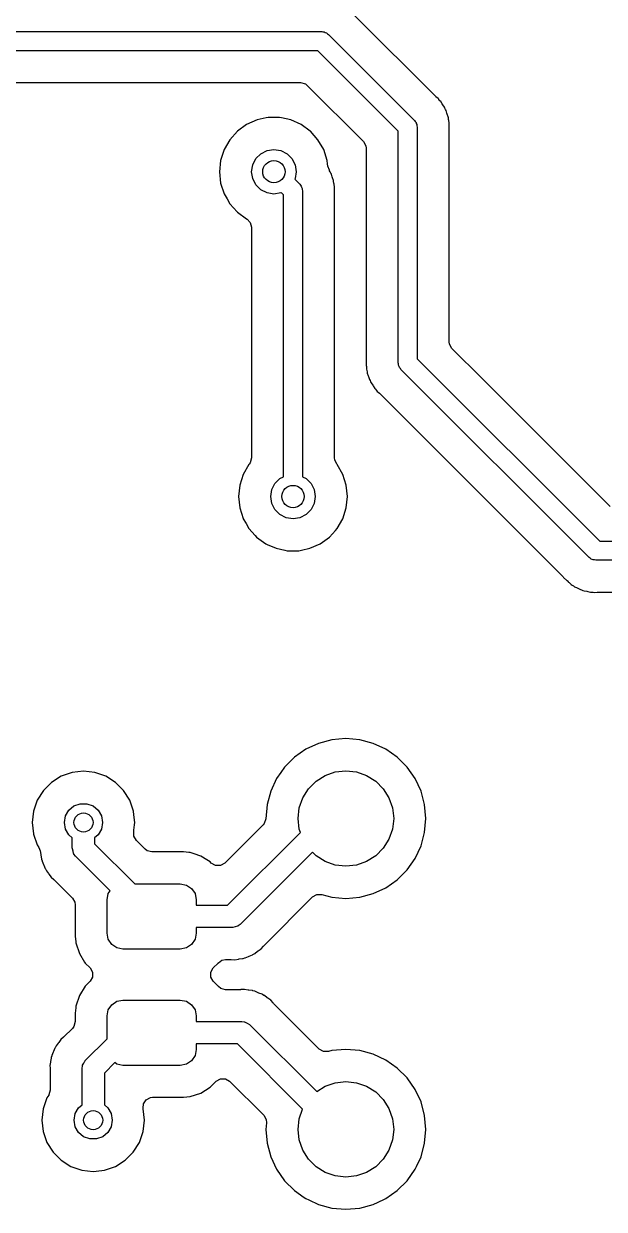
# Model space of a CAD drawing. Extents: x 44 to 146, y -87 to -25.
# Drawn here: x 79.17 to 88.28, y -58.04 to -39.43 of the extents above; entities that cross this region are included whole.
import ezdxf

# ---------------------------------------------------------------- set-up
doc = ezdxf.new("R2010")
doc.units = 0
doc.layers.add('BLACK', color=7, linetype='CONTINUOUS')

msp = doc.modelspace()

# ---------------------------------------------------------------- linework, layer by layer
at = {"layer": 'BLACK', "linetype": 'CONTINUOUS'}
for p, q in [((85.633317, -40.563371), (84.372384, -39.302438)), ((73.212132, -39.55), (83.85, -39.55)), ((83.85, -39.55), (83.869075, -39.555111)), ((83.869075, -39.555111), (83.888823, -39.555111)), ((83.888823, -39.555111), (83.905925, -39.564984)), ((83.905925, -39.564984), (83.925, -39.570096)), ((83.925, -39.570096), (83.938964, -39.58406)), ((83.938964, -39.58406), (83.956066, -39.593934)), ((83.956066, -39.593934), (85.306066, -40.943934)), ((83.787868, -39.85), (73.15, -39.85)), ((85.05, -41.112132), (83.787868, -39.85)), ((73.187699, -40.3505), (83.518836, -40.3505)), ((83.518836, -40.3505), (83.593336, -40.370462)), ((83.593336, -40.370462), (83.624195, -40.394141)), ((83.624195, -40.394141), (84.505859, -41.275805)), ((85.643689, -40.572809), (85.633317, -40.563371)), ((85.677963, -40.601163), (85.643689, -40.572809)), ((85.686103, -40.612367), (85.677963, -40.601163)), ((85.689278, -40.616737), (85.686103, -40.612367)), ((85.70446, -40.634514), (85.689278, -40.616737)), ((85.718081, -40.648135), (85.70446, -40.634514)), ((85.718083, -40.648139), (85.718081, -40.648135)), ((85.718085, -40.648141), (85.718083, -40.648139)), ((85.740717, -40.68641), (85.718085, -40.648141)), ((85.748423, -40.698141), (85.740717, -40.68641)), ((85.774565, -40.734124), (85.748423, -40.698141)), ((85.77457, -40.734133), (85.774565, -40.734124)), ((85.781653, -40.752024), (85.77457, -40.734133)), ((85.791939, -40.773022), (85.781653, -40.752024)), ((82.835728, -40.936673), (82.672409, -41.009387)), ((82.83573, -40.936672), (82.835728, -40.936673)), ((82.835733, -40.936671), (82.83573, -40.936672)), ((82.979845, -40.906039), (82.835733, -40.936671)), ((83.010608, -40.8995), (82.979845, -40.906039)), ((83.010609, -40.8995), (83.010608, -40.8995)), ((83.189391, -40.8995), (83.010609, -40.8995)), ((83.189392, -40.8995), (83.189391, -40.8995)), ((83.220155, -40.906039), (83.189392, -40.8995)), ((83.364267, -40.936671), (83.220155, -40.906039)), ((83.364271, -40.936672), (83.364267, -40.936671)), ((83.364275, -40.936674), (83.364271, -40.936672)), ((83.527588, -41.009385), (83.364275, -40.936674)), ((85.306066, -40.943934), (85.315939, -40.961035)), ((85.801744, -40.789601), (85.791939, -40.773022)), ((85.814154, -40.832321), (85.801744, -40.789601)), ((85.818693, -40.845578), (85.814154, -40.832321)), ((85.835071, -40.886942), (85.818693, -40.845578)), ((85.837485, -40.906055), (85.835071, -40.886942)), ((85.842224, -40.928936), (85.837485, -40.906055)), ((85.847597, -40.94743), (85.842224, -40.928936)), ((85.848692, -40.982288), (85.847597, -40.94743)), ((82.527769, -41.114474), (82.408143, -41.24733)), ((82.527771, -41.114472), (82.527769, -41.114474)), ((82.672409, -41.009387), (82.527771, -41.114472)), ((83.527591, -41.009387), (83.527588, -41.009385)), ((83.527593, -41.009388), (83.527591, -41.009387)), ((83.6707, -41.113363), (83.527593, -41.009388)), ((83.672231, -41.114475), (83.6707, -41.113363)), ((83.791856, -41.24733), (83.672231, -41.114475)), ((85.05, -44.75), (85.05, -41.112132)), ((85.315939, -40.961035), (85.329904, -40.975)), ((85.329904, -40.975), (85.335015, -40.994074)), ((85.335015, -40.994074), (85.344889, -41.011177)), ((85.344889, -41.011177), (85.344889, -41.030925)), ((85.344889, -41.030925), (85.35, -41.05)), ((85.35, -41.05), (85.35, -44.687868)), ((85.848993, -40.991878), (85.848692, -40.982288)), ((85.850094, -41.005869), (85.848993, -40.991878)), ((85.8505, -41.009075), (85.850094, -41.005869)), ((85.8505, -41.00908), (85.8505, -41.009075)), ((85.8505, -41.037468), (85.8505, -41.00908)), ((85.850574, -41.042149), (85.8505, -41.037468)), ((85.8505, -41.138262), (85.852396, -41.121082)), ((85.8505, -42.1), (85.8505, -41.138262)), ((85.85276, -41.111701), (85.850574, -41.042149)), ((85.851878, -41.121033), (85.85276, -41.111701)), ((85.852396, -41.121082), (85.851878, -41.121033)), ((82.408143, -41.24733), (82.318751, -41.402163)), ((83.791858, -41.247334), (83.791856, -41.24733)), ((83.791859, -41.247335), (83.791858, -41.247334)), ((83.88125, -41.402165), (83.791859, -41.247335)), ((84.505859, -41.275805), (84.544423, -41.3426)), ((82.318748, -41.40217), (82.263502, -41.572199)), ((82.318751, -41.402163), (82.318748, -41.40217)), ((82.816844, -41.544275), (82.894275, -41.466844)), ((82.894275, -41.466844), (82.991844, -41.41713)), ((82.991844, -41.41713), (83.1, -41.4)), ((83.1, -41.4), (83.208156, -41.41713)), ((83.208156, -41.41713), (83.305725, -41.466844)), ((83.305725, -41.466844), (83.383156, -41.544275)), ((83.936497, -41.572197), (83.88125, -41.402165)), ((84.544423, -41.3426), (84.5495, -41.381164)), ((84.5495, -41.381164), (84.5495, -44.661734)), ((82.263502, -41.572199), (82.244815, -41.75)), ((82.75, -41.75), (82.76713, -41.641844)), ((82.76713, -41.641844), (82.816844, -41.544275)), ((83.383156, -41.544275), (83.43287, -41.641844)), ((83.43287, -41.641844), (83.45, -41.75)), ((83.942398, -41.628338), (83.936497, -41.572197)), ((83.945783, -41.660548), (83.942398, -41.628338)), ((83.970731, -41.725541), (83.945783, -41.660548)), ((82.244815, -41.75), (82.263502, -41.9278)), ((82.76713, -41.858156), (82.75, -41.75)), ((82.816844, -41.955725), (82.76713, -41.858156)), ((83.43287, -41.858156), (83.428623, -41.866491)), ((83.428623, -41.866491), (83.506066, -41.943934)), ((83.45, -41.75), (83.43287, -41.858156)), ((83.970052, -41.725915), (83.970731, -41.725541)), ((83.972779, -41.730875), (83.970052, -41.725915)), ((83.973423, -41.732553), (83.972779, -41.730875)), ((83.974568, -41.734129), (83.973423, -41.732553)), ((83.974568, -41.734131), (83.974568, -41.734129)), ((83.97457, -41.734133), (83.974568, -41.734131)), ((83.981656, -41.752031), (83.97457, -41.734133)), ((83.991945, -41.773033), (83.981656, -41.752031)), ((84.001744, -41.789602), (83.991945, -41.773033)), ((84.014151, -41.83231), (84.001744, -41.789602)), ((84.018697, -41.845586), (84.014151, -41.83231)), ((84.035071, -41.886942), (84.018697, -41.845586)), ((82.263502, -41.9278), (82.263503, -41.927803)), ((82.263503, -41.927803), (82.31875, -42.097835)), ((82.894275, -42.033156), (82.816844, -41.955725)), ((82.991844, -42.08287), (82.894275, -42.033156)), ((83.506066, -41.943934), (83.515939, -41.961035)), ((83.515939, -41.961035), (83.529904, -41.975)), ((83.529904, -41.975), (83.535015, -41.994074)), ((83.535015, -41.994074), (83.544889, -42.011177)), ((83.544889, -42.011177), (83.544889, -42.030925)), ((83.544889, -42.030925), (83.55, -42.05)), ((83.55, -42.05), (83.55, -46.53845)), ((84.037485, -41.906054), (84.035071, -41.886942)), ((84.042224, -41.928937), (84.037485, -41.906054)), ((84.047597, -41.947431), (84.042224, -41.928937)), ((84.048993, -41.991878), (84.047597, -41.947431)), ((84.050094, -42.005869), (84.048993, -41.991878)), ((84.0505, -42.009075), (84.050094, -42.005869)), ((84.0505, -42.00908), (84.0505, -42.009075)), ((84.0505, -42.037469), (84.0505, -42.00908)), ((84.050574, -42.04215), (84.0505, -42.037469)), ((84.05276, -42.111702), (84.050574, -42.04215)), ((82.31875, -42.097835), (82.365224, -42.178331)), ((82.365224, -42.178331), (82.408143, -42.252669)), ((82.408143, -42.252669), (82.523748, -42.381059)), ((83.1, -42.1), (82.991844, -42.08287)), ((83.208156, -42.08287), (83.1, -42.1)), ((83.216491, -42.078623), (83.208156, -42.08287)), ((83.25, -42.112132), (83.216491, -42.078623)), ((83.25, -46.53845), (83.25, -42.112132)), ((84.0505, -42.138263), (84.052396, -42.121083)), ((84.0505, -46.244205), (84.0505, -42.138263)), ((84.051878, -42.121034), (84.05276, -42.111702)), ((84.052396, -42.121083), (84.051878, -42.121034)), ((85.8505, -44.418836), (85.8505, -42.1)), ((82.523748, -42.381059), (82.52777, -42.385526)), ((82.52777, -42.385526), (82.672407, -42.490612)), ((82.672407, -42.490612), (82.672412, -42.490614)), ((82.672412, -42.490614), (82.674993, -42.492104)), ((82.674993, -42.492104), (82.676407, -42.493517)), ((82.676407, -42.493517), (82.678725, -42.495202)), ((82.678725, -42.495202), (82.678458, -42.495568)), ((82.678458, -42.495568), (82.729534, -42.546639)), ((82.729534, -42.546639), (82.7495, -42.621138)), ((82.7495, -42.621138), (82.7495, -46.244205)), ((85.855577, -44.4574), (85.8505, -44.418836)), ((85.894141, -44.524195), (85.855577, -44.4574)), ((84.5495, -44.661734), (84.547603, -44.678912)), ((86.366747, -44.996801), (85.894141, -44.524195)), ((84.548122, -44.678961), (84.547239, -44.688297)), ((84.547239, -44.688297), (84.549426, -44.757847)), ((84.547603, -44.678912), (84.548122, -44.678961)), ((84.549426, -44.757847), (84.5495, -44.762529)), ((84.5495, -44.762529), (84.5495, -44.790921)), ((84.5495, -44.790921), (84.549501, -44.790938)), ((84.549501, -44.790938), (84.549907, -44.794156)), ((84.549907, -44.794156), (84.551005, -44.808123)), ((84.551005, -44.808123), (84.552402, -44.852565)), ((84.552402, -44.852565), (84.552402, -44.852568)), ((84.552402, -44.852568), (84.557775, -44.871063)), ((85.055111, -44.769074), (85.05, -44.75)), ((85.055111, -44.788823), (85.055111, -44.769074)), ((85.064984, -44.805925), (85.055111, -44.788823)), ((85.070096, -44.825), (85.064984, -44.805925)), ((85.08406, -44.838964), (85.070096, -44.825)), ((85.093934, -44.856066), (85.08406, -44.838964)), ((88.045134, -47.807266), (85.093934, -44.856066)), ((85.35, -44.687868), (88.213332, -47.5512)), ((84.557775, -44.871063), (84.562513, -44.893945)), ((84.562513, -44.893945), (84.564927, -44.913052)), ((84.564927, -44.913052), (84.564928, -44.913057)), ((84.564928, -44.913057), (84.581301, -44.954411)), ((84.581301, -44.954411), (84.585846, -44.967685)), ((84.585846, -44.967685), (84.598256, -45.010398)), ((84.598256, -45.010398), (84.598257, -45.010399)), ((84.598257, -45.010399), (84.598257, -45.0104)), ((84.598257, -45.0104), (84.608058, -45.026973)), ((84.608058, -45.026973), (84.618341, -45.047964)), ((84.618341, -45.047964), (84.625429, -45.065867)), ((88.377005, -47.007059), (86.366747, -44.996801)), ((84.625429, -45.065867), (84.625432, -45.065872)), ((84.625432, -45.065872), (84.651569, -45.101846)), ((84.651569, -45.101846), (84.659274, -45.113576)), ((84.659274, -45.113576), (84.681917, -45.151862)), ((84.681917, -45.151862), (84.681921, -45.151867)), ((84.681921, -45.151867), (84.695533, -45.165479)), ((84.695533, -45.165479), (84.710717, -45.183258)), ((84.710717, -45.183258), (84.722032, -45.198832)), ((84.722032, -45.198832), (84.722034, -45.198834)), ((84.722034, -45.198834), (84.722036, -45.198835)), ((84.722036, -45.198835), (84.722037, -45.198837)), ((84.722037, -45.198837), (84.737888, -45.21195)), ((84.737888, -45.21195), (84.756304, -45.227185)), ((84.756304, -45.227185), (84.766686, -45.236632)), ((84.766686, -45.236632), (87.628815, -48.098761)), ((82.708143, -46.347331), (82.618751, -46.502163)), ((82.711231, -46.343903), (82.708143, -46.347331)), ((82.729538, -46.318705), (82.711231, -46.343903)), ((82.7495, -46.244205), (82.729538, -46.318705)), ((84.053755, -46.27518), (84.0505, -46.244205)), ((84.087288, -46.340996), (84.053755, -46.27518)), ((84.087266, -46.341013), (84.087288, -46.340996)), ((84.087368, -46.341153), (84.087266, -46.341013)), ((84.088769, -46.343903), (84.087368, -46.341153)), ((84.091856, -46.347331), (84.088769, -46.343903)), ((84.091857, -46.347332), (84.091856, -46.347331)), ((84.091859, -46.347335), (84.091857, -46.347332)), ((84.18125, -46.502165), (84.091859, -46.347335)), ((82.618748, -46.50217), (82.563502, -46.672199)), ((82.618751, -46.502163), (82.618748, -46.50217)), ((84.236497, -46.672197), (84.18125, -46.502165)), ((82.563502, -46.672199), (82.544815, -46.85)), ((83.06713, -46.741844), (83.116844, -46.644275)), ((83.116844, -46.644275), (83.194275, -46.566844)), ((83.194275, -46.566844), (83.25, -46.53845)), ((83.55, -46.53845), (83.605725, -46.566844)), ((83.605725, -46.566844), (83.683156, -46.644275)), ((83.683156, -46.644275), (83.73287, -46.741844)), ((84.255185, -46.85), (84.236497, -46.672197)), ((82.544815, -46.85), (82.563502, -47.0278)), ((83.05, -46.85), (83.06713, -46.741844)), ((83.06713, -46.958156), (83.05, -46.85)), ((83.73287, -46.741844), (83.75, -46.85)), ((83.75, -46.85), (83.73287, -46.958156)), ((84.236497, -47.027803), (84.255185, -46.85)), ((82.563502, -47.0278), (82.617763, -47.194799)), ((83.116844, -47.055725), (83.06713, -46.958156)), ((83.194275, -47.133156), (83.116844, -47.055725)), ((83.683156, -47.055725), (83.605725, -47.133156)), ((83.73287, -46.958156), (83.683156, -47.055725)), ((84.18125, -47.197835), (84.236497, -47.027803)), ((82.617763, -47.194799), (82.61875, -47.197835)), ((82.61875, -47.197835), (82.662469, -47.273558)), ((82.662469, -47.273558), (82.708143, -47.352669)), ((83.291844, -47.18287), (83.194275, -47.133156)), ((83.4, -47.2), (83.291844, -47.18287)), ((83.508156, -47.18287), (83.4, -47.2)), ((83.605725, -47.133156), (83.508156, -47.18287)), ((84.091859, -47.352665), (84.18125, -47.197835)), ((82.708143, -47.352669), (82.804787, -47.460001)), ((82.804787, -47.460001), (82.82777, -47.485526)), ((83.97223, -47.485526), (84.064366, -47.383199)), ((84.064366, -47.383199), (84.091856, -47.352669)), ((84.091856, -47.352669), (84.091857, -47.352667)), ((84.091857, -47.352667), (84.091859, -47.352665)), ((82.82777, -47.485526), (82.972407, -47.590612)), ((82.972407, -47.590612), (82.972409, -47.590613)), ((82.972409, -47.590613), (82.972411, -47.590614)), ((82.972411, -47.590614), (82.995018, -47.600679)), ((82.995018, -47.600679), (83.135733, -47.663329)), ((83.664267, -47.663329), (83.827593, -47.590612)), ((83.827593, -47.590612), (83.97223, -47.485526)), ((88.213332, -47.5512), (94.629025, -47.5512)), ((83.135733, -47.663329), (83.269204, -47.691699)), ((83.269204, -47.691699), (83.310608, -47.7005)), ((83.310608, -47.7005), (83.310609, -47.7005)), ((83.310609, -47.7005), (83.489392, -47.7005)), ((83.489392, -47.7005), (83.530796, -47.691699)), ((83.530796, -47.691699), (83.664267, -47.663329)), ((88.062235, -47.817139), (88.045134, -47.807266)), ((88.0762, -47.831104), (88.062235, -47.817139)), ((88.095274, -47.836215), (88.0762, -47.831104)), ((88.112377, -47.846089), (88.095274, -47.836215)), ((88.132125, -47.846089), (88.112377, -47.846089)), ((88.1512, -47.8512), (88.132125, -47.846089)), ((94.629025, -47.8512), (88.1512, -47.8512)), ((87.628815, -48.098761), (87.63962, -48.112247)), ((87.63962, -48.112247), (87.640021, -48.111916)), ((87.640021, -48.111916), (87.645994, -48.119136)), ((87.645994, -48.119136), (87.645997, -48.119139)), ((87.645997, -48.119139), (87.645998, -48.11914)), ((87.645998, -48.11914), (87.696753, -48.166802)), ((87.696753, -48.166802), (87.700082, -48.170028)), ((87.700082, -48.170028), (87.720165, -48.190111)), ((87.720165, -48.190111), (87.720173, -48.190117)), ((87.720173, -48.190117), (87.720174, -48.190118)), ((87.720174, -48.190118), (87.722717, -48.192091)), ((87.722717, -48.192091), (87.733387, -48.201204)), ((87.733387, -48.201204), (87.765807, -48.231648)), ((87.765807, -48.231648), (87.782685, -48.240926)), ((87.782685, -48.240926), (87.802211, -48.253752)), ((87.802211, -48.253752), (87.817436, -48.265562)), ((87.817436, -48.265562), (87.847196, -48.27844)), ((87.847196, -48.27844), (87.858249, -48.283223)), ((87.858249, -48.283223), (87.870856, -48.289399)), ((87.870856, -48.289399), (87.909832, -48.310827)), ((87.909832, -48.310827), (87.928494, -48.315618)), ((87.928494, -48.315618), (87.950605, -48.323189)), ((87.950605, -48.323189), (87.968274, -48.330835)), ((87.968274, -48.330835), (88.012208, -48.337793)), ((88.012208, -48.337793), (88.025935, -48.340636)), ((88.025935, -48.340636), (88.069023, -48.3517)), ((88.069023, -48.3517), (88.088278, -48.3517)), ((88.088278, -48.3517), (88.111589, -48.353535)), ((88.111589, -48.353535), (88.130605, -48.356547)), ((88.130605, -48.356547), (88.174886, -48.352361)), ((88.174886, -48.352361), (88.188908, -48.3517)), ((88.188908, -48.3517), (94.310902, -48.3517)), ((83.601859, -50.8189), (83.42262, -50.944404)), ((83.601862, -50.818898), (83.601859, -50.818899)), ((83.601859, -50.818899), (83.601859, -50.8189)), ((83.80017, -50.726425), (83.601862, -50.818898)), ((83.800172, -50.726424), (83.80017, -50.726425)), ((83.800173, -50.726424), (83.800172, -50.726424)), ((84.011521, -50.669793), (83.800173, -50.726424)), ((84.2295, -50.650723), (84.011521, -50.669793)), ((84.447478, -50.669793), (84.2295, -50.650723)), ((84.658828, -50.726424), (84.447477, -50.669793)), ((84.447477, -50.669793), (84.447478, -50.669793)), ((84.65883, -50.726425), (84.658828, -50.726424)), ((84.857133, -50.818894), (84.65883, -50.726425)), ((84.857138, -50.818897), (84.857133, -50.818894)), ((84.944136, -50.879814), (84.857138, -50.818897)), ((83.42262, -50.944404), (83.267904, -51.09912)), ((85.036377, -50.944402), (84.944136, -50.879814)), ((85.191098, -51.099123), (85.036377, -50.944402)), ((79.932347, -51.183031), (79.762077, -51.242611)), ((80.111599, -51.162835), (79.932347, -51.183031)), ((80.111601, -51.162835), (80.111599, -51.162835)), ((80.290853, -51.183031), (80.111601, -51.162835)), ((80.290854, -51.183031), (80.290853, -51.183031)), ((80.290855, -51.183032), (80.290854, -51.183031)), ((80.461122, -51.242611), (80.290855, -51.183032)), ((83.209149, -51.183032), (83.142398, -51.278362)), ((83.267904, -51.09912), (83.209149, -51.183032)), ((83.904087, -51.230273), (84.062609, -51.174804)), ((84.062609, -51.174804), (84.2295, -51.156)), ((84.2295, -51.156), (84.396391, -51.174804)), ((84.396391, -51.174804), (84.554913, -51.230273)), ((85.316602, -51.278362), (85.191098, -51.099123)), ((79.609338, -51.338584), (79.481784, -51.466138)), ((79.762077, -51.242611), (79.609338, -51.338584)), ((80.613862, -51.338584), (80.461122, -51.242611)), ((80.741416, -51.466138), (80.613862, -51.338584)), ((83.142398, -51.278362), (83.049925, -51.47667)), ((83.643126, -51.438383), (83.761883, -51.319626)), ((83.761883, -51.319626), (83.904087, -51.230273)), ((84.554913, -51.230273), (84.697117, -51.319626)), ((84.697117, -51.319626), (84.815874, -51.438383)), ((85.409075, -51.47667), (85.316602, -51.278362)), ((79.481784, -51.466138), (79.385811, -51.618877)), ((80.837389, -51.618878), (80.741416, -51.466138)), ((83.049924, -51.476673), (82.993293, -51.688022)), ((83.049925, -51.47667), (83.049924, -51.476673)), ((83.553773, -51.580587), (83.643126, -51.438383)), ((84.815874, -51.438383), (84.905227, -51.580587)), ((85.465707, -51.688023), (85.409075, -51.47667)), ((79.385811, -51.618877), (79.326231, -51.789147)), ((79.881787, -51.775564), (79.9616, -51.708592)), ((79.9616, -51.708592), (80.059506, -51.672958)), ((80.059506, -51.672958), (80.163694, -51.672958)), ((80.163694, -51.672958), (80.2616, -51.708592)), ((80.2616, -51.708592), (80.341413, -51.775564)), ((80.896968, -51.789145), (80.837389, -51.618878)), ((82.993293, -51.688022), (82.973726, -51.911671)), ((83.4795, -51.906), (83.498304, -51.739109)), ((83.498304, -51.739109), (83.553773, -51.580587)), ((84.905227, -51.580587), (84.960696, -51.739109)), ((84.960696, -51.739109), (84.9795, -51.906)), ((85.484777, -51.906), (85.465707, -51.688023)), ((79.326231, -51.789147), (79.306035, -51.968398)), ((79.8116, -51.9684), (79.829692, -51.865794)), ((79.829692, -51.865794), (79.881787, -51.775564)), ((80.341413, -51.775564), (80.393508, -51.865794)), ((80.393508, -51.865794), (80.4116, -51.9684)), ((80.903768, -51.8495), (80.896968, -51.789145)), ((80.917165, -51.968398), (80.903768, -51.8495)), ((82.973726, -51.911671), (82.947347, -51.984148)), ((83.498304, -52.072891), (83.4795, -51.906)), ((84.9795, -51.906), (84.960696, -52.072891)), ((85.465707, -52.123977), (85.484777, -51.906)), ((79.306035, -51.968398), (79.306035, -51.968401)), ((79.306035, -51.968401), (79.326231, -52.147652)), ((79.829692, -52.071006), (79.8116, -51.9684)), ((79.881787, -52.161236), (79.829692, -52.071006)), ((80.393508, -52.071006), (80.341413, -52.161236)), ((80.4116, -51.9684), (80.393508, -52.071006)), ((80.89933, -52.126691), (80.903518, -52.089526)), ((80.903518, -52.089526), (80.913289, -52.002798)), ((80.913289, -52.002798), (80.917165, -51.968401)), ((80.917165, -51.968401), (80.917165, -51.968398)), ((82.930652, -52.004044), (82.328641, -52.606055)), ((82.947347, -51.984148), (82.930652, -52.004044)), ((83.51679, -52.125722), (83.498304, -52.072891)), ((84.960696, -52.072891), (84.905227, -52.231413)), ((79.326231, -52.147652), (79.326231, -52.147654)), ((79.326231, -52.147654), (79.326232, -52.147655)), ((79.326232, -52.147655), (79.327056, -52.15001)), ((79.327056, -52.15001), (79.385811, -52.317923)), ((79.9366, -52.20723), (79.881787, -52.161236)), ((79.9366, -52.3736), (79.9366, -52.20723)), ((80.341413, -52.161236), (80.2866, -52.20723)), ((80.2866, -52.20723), (80.2866, -52.301112)), ((80.2866, -52.301112), (80.916488, -52.931)), ((80.90347, -52.181938), (80.89933, -52.126691)), ((80.942034, -52.248733), (80.90347, -52.181938)), ((81.08016, -52.386859), (80.942034, -52.248733)), ((82.374012, -53.2685), (83.51679, -52.125722)), ((84.905227, -52.231413), (84.815874, -52.373617)), ((85.409075, -52.33533), (85.465707, -52.123977)), ((79.385811, -52.317923), (79.411286, -52.358466)), ((79.411286, -52.358466), (79.431684, -52.410883)), ((79.431684, -52.410883), (79.442674, -52.470861)), ((79.442674, -52.470861), (79.444027, -52.479753)), ((79.444027, -52.479753), (79.450911, -52.536444)), ((79.937894, -52.37885), (79.9366, -52.3736)), ((79.93692, -52.384166), (79.937894, -52.37885)), ((79.947849, -52.41924), (79.93692, -52.384166)), ((79.956645, -52.454927), (79.947849, -52.41924)), ((79.96023, -52.458973), (79.956645, -52.454927)), ((79.961838, -52.464134), (79.96023, -52.458973)), ((79.987856, -52.497344), (79.961838, -52.464134)), ((81.111019, -52.410538), (81.08016, -52.386859)), ((81.185519, -52.4305), (81.111019, -52.410538)), ((81.681505, -52.4305), (81.185519, -52.4305)), ((81.681509, -52.4305), (81.681505, -52.4305)), ((81.763739, -52.4389), (81.681509, -52.4305)), ((81.784298, -52.441001), (81.763739, -52.4389)), ((81.847034, -52.46179), (81.784298, -52.441001)), ((81.950834, -52.496186), (81.847034, -52.46179)), ((83.703498, -52.433989), (82.570244, -53.567244)), ((83.761883, -52.492374), (83.703498, -52.433989)), ((83.904087, -52.581727), (83.761883, -52.492374)), ((84.697117, -52.492374), (84.554913, -52.581727)), ((84.815874, -52.373617), (84.697117, -52.492374)), ((85.316602, -52.533639), (85.409075, -52.33533)), ((79.450911, -52.536444), (79.45343, -52.543085)), ((79.45343, -52.543085), (79.460669, -52.56905)), ((79.460669, -52.56905), (79.46195, -52.576039)), ((79.46195, -52.576039), (79.46195, -52.57604)), ((79.46195, -52.57604), (79.485384, -52.62811)), ((79.485384, -52.62811), (79.488826, -52.63642)), ((79.488826, -52.63642), (79.509078, -52.689817)), ((80.530695, -53.040183), (79.987856, -52.497344)), ((82.04739, -52.555742), (81.950834, -52.496186)), ((82.100156, -52.588288), (82.04739, -52.555742)), ((82.117923, -52.606055), (82.100156, -52.588288)), ((82.184718, -52.644619), (82.117923, -52.606055)), ((82.261846, -52.644619), (82.184718, -52.644619)), ((82.328641, -52.606055), (82.261846, -52.644619)), ((84.062609, -52.637196), (83.904087, -52.581727)), ((84.2295, -52.656), (84.062609, -52.637196)), ((84.396391, -52.637196), (84.2295, -52.656)), ((84.554913, -52.581727), (84.396391, -52.637196)), ((85.191098, -52.712877), (85.316602, -52.533639)), ((79.509078, -52.689817), (79.509082, -52.689826)), ((79.509082, -52.689826), (79.513117, -52.695672)), ((79.513117, -52.695672), (79.526355, -52.719143)), ((79.526355, -52.719143), (79.529274, -52.725628)), ((79.529274, -52.725628), (79.529275, -52.72563)), ((79.529275, -52.72563), (79.564497, -52.770587)), ((79.564497, -52.770587), (79.569832, -52.777837)), ((79.569832, -52.777837), (79.602265, -52.824825)), ((79.602265, -52.824825), (79.60227, -52.824831)), ((79.60227, -52.824831), (79.645002, -52.862688)), ((79.645002, -52.862688), (79.651556, -52.868857)), ((85.036377, -52.867598), (85.191098, -52.712877)), ((79.651556, -52.868857), (79.937359, -53.15466)), ((80.50053, -53.085329), (80.530695, -53.040183)), ((80.916488, -52.931), (81.6315, -52.931)), ((81.6315, -52.931), (81.727171, -52.95003)), ((81.727171, -52.95003), (81.808277, -53.004223)), ((81.808277, -53.004223), (81.86247, -53.085329)), ((84.65883, -53.085575), (84.857139, -52.993102)), ((84.857139, -52.993102), (85.036377, -52.867598)), ((79.937359, -53.15466), (79.975923, -53.221455)), ((79.975923, -53.221455), (79.981, -53.260019)), ((80.4815, -53.181), (80.50053, -53.085329)), ((80.4815, -53.706), (80.4815, -53.181)), ((81.86247, -53.085329), (81.8815, -53.181)), ((81.8815, -53.181), (81.8815, -53.2685)), ((82.941741, -53.903558), (83.707445, -53.137855)), ((83.707445, -53.137855), (83.774238, -53.099293)), ((83.774238, -53.099293), (83.851366, -53.099293)), ((83.851366, -53.099293), (84.011523, -53.142207)), ((84.011523, -53.142207), (84.2295, -53.161277)), ((84.2295, -53.161277), (84.447477, -53.142207)), ((84.447477, -53.142207), (84.65883, -53.085575)), ((79.981, -53.260019), (79.981, -53.756003)), ((81.8815, -53.2685), (82.374012, -53.2685)), ((82.49214, -53.60725), (82.457066, -53.61818)), ((82.527827, -53.598455), (82.49214, -53.60725)), ((82.531873, -53.594869), (82.527827, -53.598455)), ((82.537034, -53.593262), (82.531873, -53.594869)), ((82.570244, -53.567244), (82.537034, -53.593262)), ((79.981, -53.756003), (79.989467, -53.838882)), ((80.50053, -53.801671), (80.4815, -53.706)), ((81.8815, -53.706), (81.86247, -53.801671)), ((82.4465, -53.6185), (81.8815, -53.6185)), ((81.8815, -53.6185), (81.8815, -53.706)), ((82.45175, -53.617205), (82.4465, -53.6185)), ((82.457066, -53.61818), (82.45175, -53.617205)), ((79.989467, -53.838882), (79.991501, -53.858797)), ((79.991501, -53.858797), (80.046686, -54.025334)), ((80.554723, -53.882777), (80.50053, -53.801671)), ((80.635829, -53.93697), (80.554723, -53.882777)), ((80.7315, -53.956), (80.635829, -53.93697)), ((81.6315, -53.956), (80.7315, -53.956)), ((81.727171, -53.93697), (81.6315, -53.956)), ((81.808277, -53.882777), (81.727171, -53.93697)), ((81.86247, -53.801671), (81.808277, -53.882777)), ((82.850714, -53.985282), (82.897729, -53.952832)), ((82.897729, -53.952832), (82.935605, -53.910077)), ((82.935605, -53.910077), (82.941741, -53.903558)), ((80.046686, -54.025334), (80.129193, -54.1591)), ((80.129193, -54.1591), (80.138788, -54.174656)), ((82.224213, -54.174653), (82.230348, -54.168519)), ((82.230348, -54.168519), (82.231465, -54.169636)), ((82.231465, -54.169636), (82.285347, -54.129526)), ((82.285347, -54.129526), (82.340355, -54.119)), ((82.340355, -54.119), (82.4216, -54.119)), ((82.4216, -54.119), (82.430595, -54.119271)), ((82.430595, -54.119271), (82.487585, -54.122719)), ((82.487585, -54.122719), (82.543773, -54.112422)), ((82.543773, -54.112422), (82.552616, -54.111075)), ((82.552616, -54.111075), (82.609345, -54.104188)), ((82.609345, -54.104188), (82.615974, -54.101673)), ((82.615974, -54.101673), (82.641967, -54.094427)), ((82.641967, -54.094427), (82.648939, -54.09315)), ((82.648939, -54.09315), (82.701045, -54.069698)), ((82.701045, -54.069698), (82.709297, -54.06628)), ((82.709297, -54.06628), (82.762726, -54.046018)), ((82.762726, -54.046018), (82.768563, -54.041988)), ((82.768563, -54.041988), (82.792051, -54.02874)), ((82.792051, -54.02874), (82.798528, -54.025826)), ((82.798528, -54.025826), (82.843492, -53.990597)), ((82.843492, -53.990597), (82.850714, -53.985282)), ((80.138788, -54.174656), (80.214773, -54.250641)), ((80.214773, -54.250641), (80.253337, -54.317436)), ((80.253337, -54.317436), (80.253337, -54.394564)), ((82.109662, -54.317436), (82.148224, -54.250643)), ((82.109662, -54.394564), (82.109662, -54.317436)), ((82.148224, -54.250643), (82.224212, -54.174656)), ((82.224212, -54.174656), (82.224213, -54.174653)), ((80.138788, -54.537343), (80.046686, -54.686666)), ((80.214773, -54.461359), (80.138788, -54.537343)), ((80.253337, -54.394564), (80.214773, -54.461359)), ((82.148224, -54.461356), (82.109662, -54.394564)), ((82.224212, -54.537344), (82.148224, -54.461356)), ((82.224213, -54.537346), (82.224212, -54.537344)), ((82.230348, -54.543481), (82.224213, -54.537346)), ((80.046686, -54.686666), (79.991501, -54.853201)), ((82.230952, -54.542876), (82.230348, -54.543481)), ((82.265855, -54.573038), (82.230952, -54.542876)), ((82.340355, -54.593), (82.265855, -54.573038)), ((82.574, -54.593), (82.340355, -54.593)), ((82.582996, -54.592728), (82.574, -54.593)), ((82.639985, -54.589281), (82.582996, -54.592728)), ((82.696161, -54.599574), (82.639985, -54.589281)), ((82.705053, -54.600927), (82.696161, -54.599574)), ((82.761743, -54.607811), (82.705053, -54.600927)), ((82.768385, -54.61033), (82.761743, -54.607811)), ((82.79435, -54.617569), (82.768385, -54.61033)), ((82.80134, -54.61885), (82.79435, -54.617569)), ((82.85341, -54.642284), (82.80134, -54.61885)), ((82.86172, -54.645726), (82.85341, -54.642284)), ((82.915117, -54.665978), (82.86172, -54.645726)), ((82.915126, -54.665982), (82.915117, -54.665978)), ((82.920972, -54.670017), (82.915126, -54.665982)), ((82.944443, -54.683255), (82.920972, -54.670017)), ((82.950928, -54.686174), (82.944443, -54.683255)), ((82.95093, -54.686175), (82.950928, -54.686174)), ((82.995887, -54.721397), (82.950929, -54.686175)), ((82.950929, -54.686175), (82.95093, -54.686175)), ((83.003137, -54.726732), (82.995887, -54.721397)), ((83.050125, -54.759165), (83.003137, -54.726732)), ((79.98956, -54.872199), (79.983967, -54.926954)), ((79.991501, -54.853201), (79.98956, -54.872199)), ((80.4815, -55.006), (80.50053, -54.910329)), ((80.50053, -54.910329), (80.554723, -54.829223)), ((80.554723, -54.829223), (80.635829, -54.77503)), ((80.635829, -54.77503), (80.7315, -54.756)), ((80.7315, -54.756), (81.6315, -54.756)), ((81.6315, -54.756), (81.727171, -54.77503)), ((81.727171, -54.77503), (81.808277, -54.829223)), ((81.808277, -54.829223), (81.86247, -54.910329)), ((81.86247, -54.910329), (81.8815, -55.006)), ((83.050131, -54.75917), (83.050125, -54.759165)), ((83.087988, -54.801902), (83.050131, -54.75917)), ((83.094157, -54.808456), (83.087988, -54.801902)), ((83.811864, -55.526163), (83.094157, -54.808456)), ((79.981, -55.09518), (79.961038, -55.16968)), ((79.983967, -54.926954), (79.981, -54.955995)), ((79.981, -54.955995), (79.981, -55.09518)), ((80.4815, -55.364212), (80.4815, -55.006)), ((81.8815, -55.006), (81.8815, -55.0935)), ((81.8815, -55.0935), (82.5989, -55.0935)), ((82.5989, -55.0935), (82.64078, -55.098585)), ((82.64078, -55.098585), (82.645565, -55.101096)), ((79.937359, -55.200539), (79.803962, -55.333935)), ((79.961038, -55.16968), (79.937359, -55.200539)), ((82.645565, -55.101096), (82.650963, -55.101423)), ((82.650963, -55.101423), (82.682422, -55.12044)), ((82.682422, -55.12044), (82.714946, -55.137511)), ((82.714946, -55.137511), (82.718015, -55.141958)), ((82.718015, -55.141958), (82.722644, -55.144756)), ((82.722644, -55.144756), (83.771482, -56.193594)), ((79.716895, -55.432216), (79.681673, -55.477172)), ((79.722229, -55.424966), (79.716895, -55.432216)), ((79.754663, -55.377976), (79.722229, -55.424966)), ((79.754673, -55.377964), (79.754663, -55.377976)), ((79.797411, -55.340101), (79.754673, -55.377964)), ((79.803962, -55.333935), (79.797411, -55.340101)), ((80.140256, -55.705456), (80.4815, -55.364212)), ((82.526412, -55.4435), (81.8815, -55.4435)), ((81.8815, -55.4435), (81.8815, -55.531)), ((83.551109, -56.468197), (82.526412, -55.4435)), ((79.613067, -55.633757), (79.605833, -55.659705)), ((79.614349, -55.626765), (79.613067, -55.633757)), ((79.61435, -55.62676), (79.614349, -55.626765)), ((79.637789, -55.574678), (79.61435, -55.62676)), ((79.64123, -55.566371), (79.637789, -55.574678)), ((79.661482, -55.512973), (79.64123, -55.566371)), ((79.665521, -55.507121), (79.661482, -55.512973)), ((79.678752, -55.483661), (79.665521, -55.507121)), ((79.681672, -55.477174), (79.678752, -55.483661)), ((79.681673, -55.477172), (79.681672, -55.477174)), ((81.86247, -55.626671), (81.808277, -55.707777)), ((81.8815, -55.531), (81.86247, -55.626671)), ((83.878659, -55.564727), (83.811864, -55.526163)), ((83.955787, -55.564727), (83.878659, -55.564727)), ((84.011521, -55.549793), (83.955787, -55.564727)), ((84.2295, -55.530723), (84.011521, -55.549793)), ((84.447478, -55.549793), (84.2295, -55.530723)), ((84.658828, -55.606424), (84.447477, -55.549793)), ((84.447477, -55.549793), (84.447478, -55.549793)), ((84.65883, -55.606425), (84.658828, -55.606424)), ((84.857133, -55.698894), (84.65883, -55.606425)), ((79.58551, -55.784137), (79.584781, -55.788115)), ((79.584781, -55.788115), (79.586857, -55.822445)), ((79.595074, -55.731939), (79.58551, -55.784137)), ((79.586857, -55.822445), (79.588228, -55.845102)), ((79.588228, -55.845102), (79.5885, -55.854098)), ((79.596427, -55.723047), (79.595074, -55.731939)), ((79.603311, -55.666358), (79.596427, -55.723047)), ((79.603312, -55.666353), (79.603311, -55.666358)), ((79.605833, -55.659705), (79.603312, -55.666353)), ((80.089, -55.8292), (80.094085, -55.78732)), ((80.089, -56.403169), (80.089, -55.8292)), ((80.094085, -55.78732), (80.096596, -55.782534)), ((80.096596, -55.782534), (80.096923, -55.777137)), ((80.096923, -55.777137), (80.11594, -55.745677)), ((80.11594, -55.745677), (80.133011, -55.713154)), ((80.133011, -55.713154), (80.137458, -55.710084)), ((80.137458, -55.710084), (80.140256, -55.705456)), ((80.601593, -55.739094), (80.439, -55.901687)), ((80.635829, -55.76197), (80.601593, -55.739094)), ((80.7315, -55.781), (80.635829, -55.76197)), ((81.6315, -55.781), (80.7315, -55.781)), ((81.727171, -55.76197), (81.6315, -55.781)), ((81.808277, -55.707777), (81.727171, -55.76197)), ((84.857138, -55.698897), (84.857133, -55.698894)), ((84.946758, -55.76165), (84.857138, -55.698897)), ((85.036377, -55.824402), (84.946758, -55.76165)), ((85.191098, -55.979123), (85.036377, -55.824402)), ((79.5885, -55.854098), (79.5885, -56.169517)), ((80.439, -55.901687), (80.439, -56.403169)), ((82.100156, -56.123712), (82.194124, -56.029744)), ((82.194124, -56.029744), (82.260918, -55.991179)), ((82.260918, -55.991179), (82.338046, -55.991179)), ((82.338046, -55.991179), (82.404841, -56.029743)), ((82.404841, -56.029743), (82.404842, -56.029743)), ((82.404842, -56.029743), (82.940126, -56.565027)), ((85.316602, -56.158362), (85.191098, -55.979123)), ((79.5885, -56.169517), (79.568538, -56.244017)), ((81.784297, -56.270999), (81.950834, -56.215814)), ((81.950834, -56.215814), (82.100156, -56.123712)), ((83.771482, -56.193594), (83.904087, -56.110273)), ((83.904087, -56.110273), (84.062609, -56.054804)), ((84.062609, -56.054804), (84.2295, -56.036)), ((84.2295, -56.036), (84.396391, -56.054804)), ((84.396391, -56.054804), (84.554913, -56.110273)), ((84.554913, -56.110273), (84.697117, -56.199626)), ((84.697117, -56.199626), (84.815874, -56.318383)), ((85.409075, -56.35667), (85.316602, -56.158362)), ((79.538211, -56.292476), (79.478631, -56.462747)), ((79.565662, -56.248789), (79.538211, -56.292476)), ((79.568538, -56.244017), (79.565662, -56.248789)), ((80.034187, -56.449164), (80.089, -56.403169)), ((80.439, -56.403169), (80.493813, -56.449164)), ((81.049925, -56.454261), (81.052461, -56.386575)), ((81.052461, -56.386575), (81.093499, -56.32127)), ((81.093499, -56.32127), (81.16169, -56.285233)), ((81.16169, -56.285233), (81.19484, -56.281499)), ((81.19484, -56.281499), (81.681504, -56.281499)), ((81.681504, -56.281499), (81.681508, -56.281499)), ((81.681508, -56.281499), (81.784297, -56.270999)), ((84.815874, -56.318383), (84.905227, -56.460587)), ((85.465707, -56.568023), (85.409075, -56.35667)), ((79.478631, -56.462747), (79.458435, -56.641998)), ((79.964, -56.642), (79.982092, -56.539394)), ((79.982092, -56.539394), (80.034187, -56.449164)), ((80.493813, -56.449164), (80.545908, -56.539394)), ((80.545908, -56.539394), (80.564, -56.642)), ((81.048431, -56.45443), (81.049925, -56.454261)), ((81.049367, -56.462744), (81.048431, -56.45443)), ((81.049368, -56.462745), (81.049367, -56.462744)), ((81.069565, -56.642), (81.049368, -56.462745)), ((82.940126, -56.565027), (82.97869, -56.631822)), ((83.498304, -56.619109), (83.551109, -56.468197)), ((84.905227, -56.460587), (84.960696, -56.619109)), ((85.484777, -56.786), (85.465707, -56.568023)), ((79.458435, -56.641998), (79.458435, -56.642001)), ((79.458435, -56.642001), (79.478631, -56.821252)), ((79.982092, -56.744606), (79.964, -56.642)), ((80.034187, -56.834836), (79.982092, -56.744606)), ((80.545908, -56.744606), (80.493813, -56.834836)), ((80.564, -56.642), (80.545908, -56.744606)), ((81.049368, -56.821255), (81.069565, -56.642)), ((82.9832, -56.68337), (82.974223, -56.785996)), ((82.97869, -56.631822), (82.9832, -56.68337)), ((83.4795, -56.786), (83.498304, -56.619109)), ((84.960696, -56.619109), (84.9795, -56.786)), ((79.478631, -56.821252), (79.478631, -56.821254)), ((79.478631, -56.821254), (79.478632, -56.821255)), ((79.478632, -56.821255), (79.538211, -56.991522)), ((80.114, -56.901808), (80.034187, -56.834836)), ((80.211906, -56.937442), (80.114, -56.901808)), ((80.316094, -56.937442), (80.211906, -56.937442)), ((80.414, -56.901808), (80.316094, -56.937442)), ((80.493813, -56.834836), (80.414, -56.901808)), ((80.989789, -56.991522), (81.049368, -56.821255)), ((82.974223, -56.785996), (82.974223, -56.786)), ((82.974223, -56.786), (82.993293, -57.003978)), ((83.498304, -56.952891), (83.4795, -56.786)), ((83.553773, -57.111413), (83.498304, -56.952891)), ((84.960696, -56.952891), (84.905227, -57.111413)), ((84.9795, -56.786), (84.960696, -56.952891)), ((85.465707, -57.003977), (85.484777, -56.786)), ((79.538211, -56.991522), (79.634184, -57.144262)), ((79.634184, -57.144262), (79.761738, -57.271816)), ((80.766262, -57.271816), (80.893816, -57.144262)), ((80.893816, -57.144262), (80.989789, -56.991522)), ((82.993293, -57.003978), (83.049924, -57.215328)), ((83.643126, -57.253617), (83.553773, -57.111413)), ((84.905227, -57.111413), (84.815874, -57.253617)), ((85.409075, -57.21533), (85.465707, -57.003977)), ((79.761738, -57.271816), (79.914478, -57.367789)), ((80.613522, -57.367789), (80.766262, -57.271816)), ((83.049924, -57.215328), (83.049925, -57.21533)), ((83.049925, -57.21533), (83.142394, -57.413633)), ((83.761883, -57.372374), (83.643126, -57.253617)), ((84.815874, -57.253617), (84.697117, -57.372374)), ((85.337983, -57.367788), (85.409075, -57.21533)), ((79.914478, -57.367789), (80.084745, -57.427368)), ((80.084745, -57.427368), (80.174372, -57.437466)), ((80.174372, -57.437466), (80.263999, -57.447565)), ((80.263999, -57.447565), (80.264, -57.447565)), ((80.264, -57.447565), (80.264001, -57.447565)), ((80.264001, -57.447565), (80.308813, -57.442515)), ((80.308813, -57.442515), (80.443255, -57.427368)), ((80.443255, -57.427368), (80.613522, -57.367789)), ((83.142394, -57.413633), (83.142397, -57.413638)), ((83.142397, -57.413638), (83.142398, -57.413639)), ((83.142398, -57.413639), (83.267902, -57.592877)), ((83.904087, -57.461727), (83.761883, -57.372374)), ((84.062609, -57.517196), (83.904087, -57.461727)), ((84.2295, -57.536), (84.062609, -57.517196)), ((84.396391, -57.517196), (84.2295, -57.536)), ((84.554913, -57.461727), (84.396391, -57.517196)), ((84.697117, -57.372374), (84.554913, -57.461727)), ((85.191098, -57.592877), (85.316602, -57.413639)), ((85.316602, -57.413639), (85.322811, -57.400325)), ((85.322811, -57.400325), (85.337983, -57.367788)), ((83.267902, -57.592877), (83.422623, -57.747598)), ((85.036377, -57.747598), (85.191098, -57.592877)), ((83.422623, -57.747598), (83.574955, -57.854262)), ((83.574955, -57.854262), (83.601861, -57.873102)), ((83.601861, -57.873102), (83.601866, -57.873105)), ((83.601866, -57.873105), (83.648064, -57.894647)), ((84.65883, -57.965575), (84.823786, -57.888654)), ((84.823786, -57.888654), (84.857133, -57.873105)), ((84.857133, -57.873105), (84.857134, -57.873104)), ((84.857134, -57.873104), (84.857139, -57.873102)), ((84.857139, -57.873102), (85.036377, -57.747598)), ((83.648064, -57.894647), (83.80017, -57.965575)), ((83.80017, -57.965575), (84.011523, -58.022207)), ((84.011523, -58.022207), (84.2295, -58.041277)), ((84.2295, -58.041277), (84.447477, -58.022207)), ((84.447477, -58.022207), (84.65883, -57.965575))]:
    msp.add_line(p, q, dxfattribs=at)
at = {"layer": 'BLACK'}
for centre, radius in [((83.1, -41.75), 0.175), ((83.4, -46.85), 0.175), ((80.1116, -51.9684), 0.15), ((80.264, -56.642), 0.15)]:
    msp.add_circle(centre, radius, dxfattribs=at)

doc.saveas('drawing.dxf')
